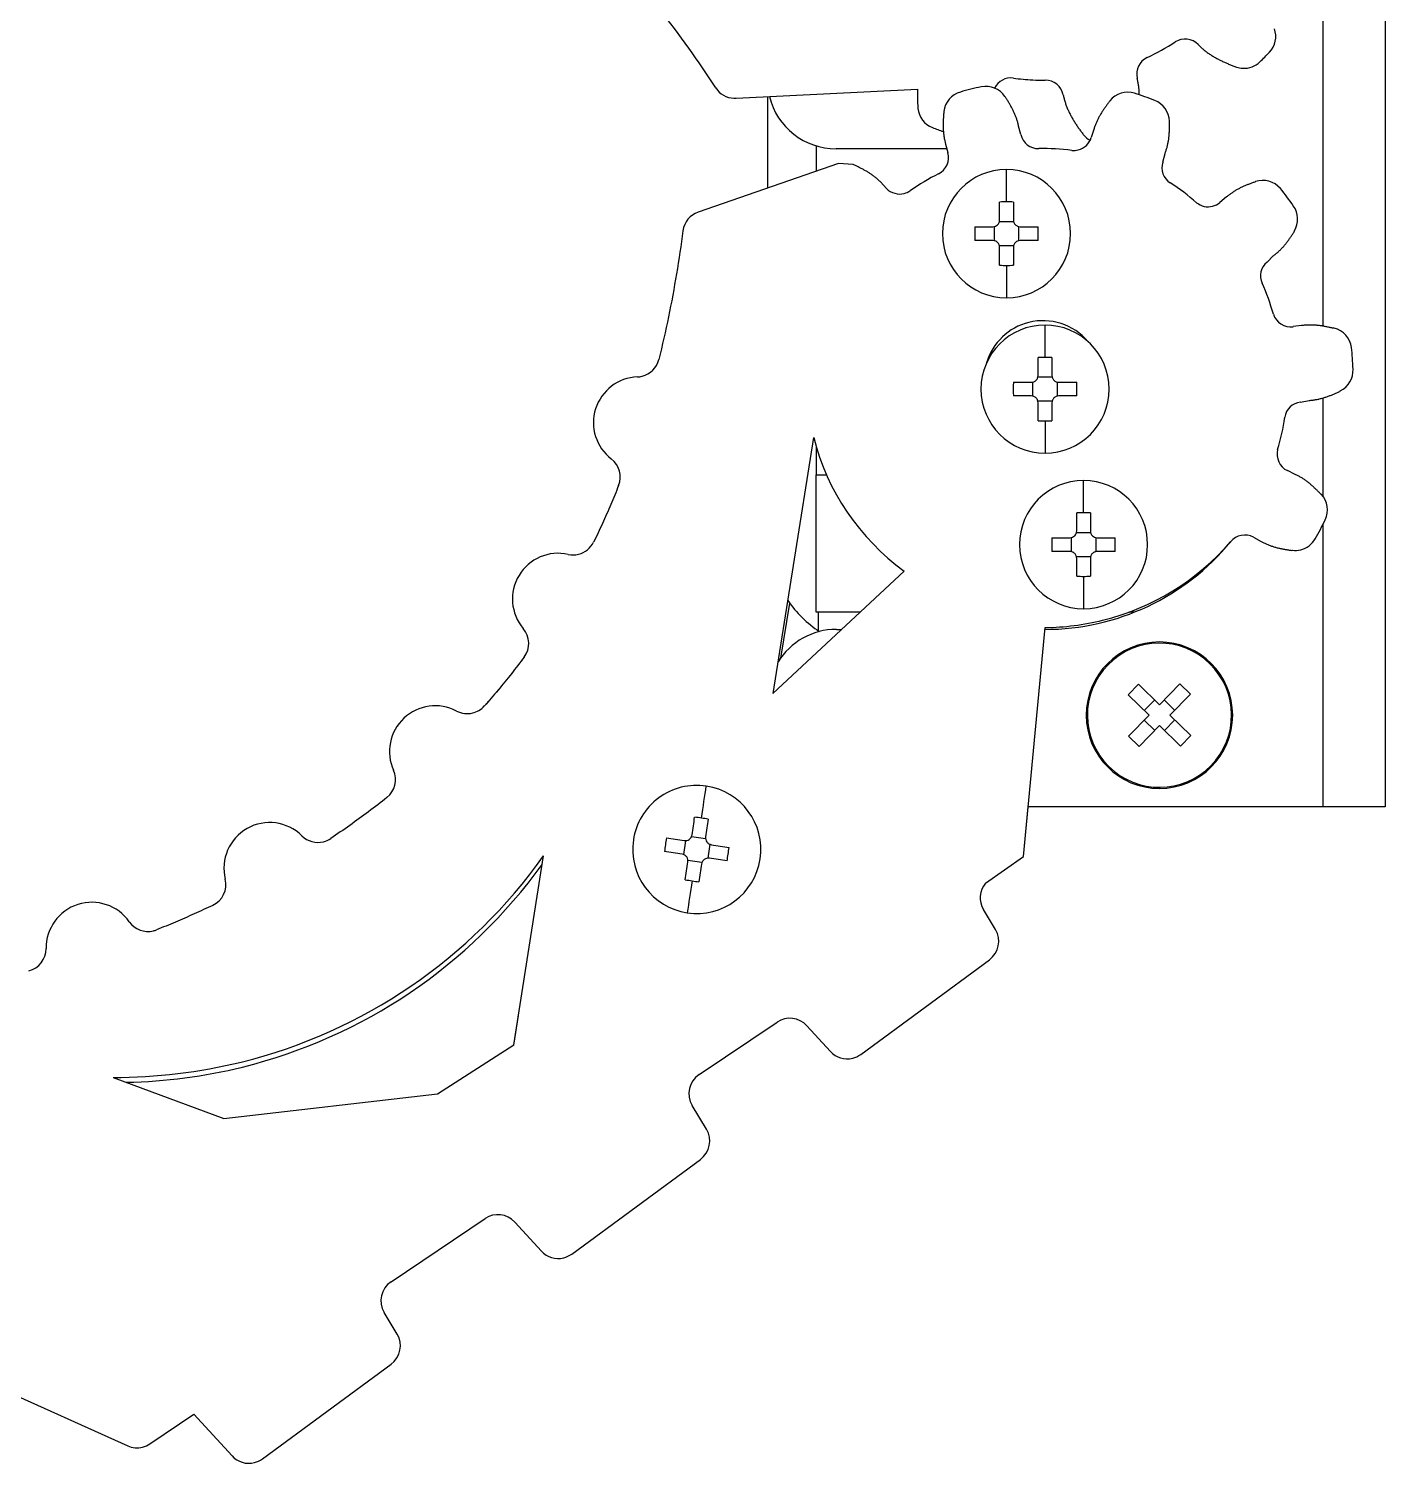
# Model space of a CAD drawing. Header units: millimetres. Extents: x 0 to 841, y 0 to 594.
# Drawn here: x 474.8 to 534.1, y 394.6 to 457.3 of the extents above; entities that cross this region are included whole.
import ezdxf

# ---------------------------------------------------------------- set-up
doc = ezdxf.new("R2010")
doc.units = ezdxf.units.MM

msp = doc.modelspace()

# ---------------------------------------------------------------- linework, layer by layer
at = {"color": 7, "linetype": 'Continuous', "lineweight": 25}
for p, q in [((534.105, 480.313), (534.105, 423.313)), ((525.926, 456.623), (525.954, 456.594)), ((525.954, 456.594), (525.984, 456.565)), ((525.984, 456.565), (526.013, 456.537)), ((526.013, 456.537), (526.043, 456.509)), ((526.043, 456.509), (526.073, 456.481)), ((526.073, 456.481), (526.103, 456.454)), ((526.103, 456.454), (526.134, 456.427)), ((526.134, 456.427), (526.165, 456.4)), ((526.165, 456.4), (526.197, 456.374)), ((526.197, 456.374), (526.229, 456.349)), ((526.229, 456.349), (526.261, 456.323)), ((526.261, 456.323), (526.293, 456.298)), ((526.293, 456.298), (526.326, 456.274)), ((526.326, 456.274), (526.359, 456.25)), ((526.359, 456.25), (526.392, 456.226)), ((526.392, 456.226), (526.426, 456.203)), ((526.426, 456.203), (526.46, 456.18)), ((526.46, 456.18), (526.494, 456.158)), ((526.494, 456.158), (526.529, 456.137)), ((526.529, 456.137), (526.564, 456.115)), ((526.564, 456.115), (526.599, 456.094)), ((526.599, 456.094), (526.634, 456.074)), ((526.634, 456.074), (526.67, 456.053)), ((526.67, 456.053), (526.705, 456.033)), ((526.705, 456.033), (526.741, 456.014)), ((526.741, 456.014), (526.778, 455.995)), ((526.778, 455.995), (526.814, 455.976)), ((526.814, 455.976), (526.85, 455.957)), ((526.85, 455.957), (526.887, 455.939)), ((526.887, 455.939), (526.924, 455.921)), ((526.924, 455.921), (526.96, 455.903)), ((526.96, 455.903), (526.997, 455.886)), ((526.997, 455.886), (527.034, 455.868)), ((527.034, 455.868), (527.072, 455.851)), ((527.072, 455.851), (527.109, 455.834)), ((527.109, 455.834), (527.146, 455.818)), ((527.146, 455.818), (527.184, 455.802)), ((527.184, 455.802), (527.221, 455.786)), ((527.221, 455.786), (527.259, 455.77)), ((523.272, 455.109), (523.263, 455.149)), ((527.259, 455.77), (527.297, 455.754)), ((527.297, 455.754), (527.335, 455.739)), ((527.335, 455.739), (527.373, 455.724)), ((527.373, 455.724), (527.411, 455.709)), ((527.411, 455.709), (527.449, 455.695)), ((527.449, 455.695), (527.487, 455.68)), ((527.487, 455.68), (527.525, 455.666)), ((527.525, 455.666), (527.564, 455.652)), ((527.564, 455.652), (527.602, 455.639)), ((505.739, 454.273), (513.663, 454.668)), ((513.659, 454.525), (513.658, 454.484)), ((513.66, 454.565), (513.659, 454.525)), ((513.661, 454.606), (513.66, 454.565)), ((513.662, 454.647), (513.661, 454.606)), ((513.663, 454.668), (513.662, 454.647)), ((523.281, 455.069), (523.272, 455.109)), ((523.289, 455.029), (523.281, 455.069)), ((523.297, 454.989), (523.289, 455.029)), ((523.305, 454.949), (523.297, 454.989)), ((523.312, 454.909), (523.305, 454.949)), ((523.318, 454.868), (523.312, 454.909)), ((523.324, 454.828), (523.318, 454.868)), ((523.33, 454.787), (523.324, 454.828)), ((523.335, 454.746), (523.33, 454.787)), ((523.339, 454.706), (523.335, 454.746)), ((523.343, 454.665), (523.339, 454.706)), ((523.346, 454.624), (523.343, 454.665)), ((523.349, 454.584), (523.346, 454.624)), ((523.351, 454.543), (523.349, 454.584)), ((523.353, 454.502), (523.351, 454.543)), ((507.105, 454.341), (507.105, 450.348)), ((513.658, 454.484), (513.658, 454.443)), ((513.658, 454.443), (513.658, 454.402)), ((513.658, 454.402), (513.658, 454.361)), ((513.658, 454.361), (513.659, 454.32)), ((513.659, 454.32), (513.659, 454.279)), ((513.659, 454.279), (513.66, 454.238)), ((513.66, 454.238), (513.662, 454.198)), ((513.662, 454.198), (513.663, 454.157)), ((513.663, 454.157), (513.665, 454.116)), ((513.665, 454.116), (513.667, 454.075)), ((513.667, 454.075), (513.67, 454.034)), ((513.67, 454.034), (513.672, 453.994)), ((513.672, 453.994), (513.675, 453.953)), ((513.675, 453.953), (513.678, 453.912)), ((513.678, 453.912), (513.682, 453.871)), ((517.506, 454.322), (517.486, 454.352)), ((517.525, 454.292), (517.506, 454.322)), ((517.545, 454.262), (517.525, 454.292)), ((517.565, 454.232), (517.545, 454.262)), ((517.584, 454.201), (517.565, 454.232)), ((517.603, 454.171), (517.584, 454.201)), ((517.622, 454.14), (517.603, 454.171)), ((517.641, 454.109), (517.622, 454.14)), ((517.659, 454.078), (517.641, 454.109)), ((517.677, 454.047), (517.659, 454.078)), ((517.696, 454.016), (517.677, 454.047)), ((517.714, 453.985), (517.696, 454.016)), ((517.731, 453.954), (517.714, 453.985)), ((517.749, 453.922), (517.731, 453.954)), ((517.766, 453.891), (517.749, 453.922)), ((520.031, 454.426), (520.039, 454.386)), ((520.039, 454.386), (520.048, 454.346)), ((520.048, 454.346), (520.058, 454.307)), ((520.058, 454.307), (520.068, 454.267)), ((520.068, 454.267), (520.078, 454.227)), ((520.078, 454.227), (520.089, 454.188)), ((520.089, 454.188), (520.1, 454.148)), ((520.1, 454.148), (520.112, 454.109)), ((520.112, 454.109), (520.124, 454.07)), ((520.124, 454.07), (520.137, 454.031)), ((520.137, 454.031), (520.151, 453.993)), ((520.151, 453.993), (520.164, 453.954)), ((520.164, 453.954), (520.179, 453.916)), ((520.179, 453.916), (520.193, 453.878)), ((521.879, 453.898), (521.859, 453.868)), ((521.901, 453.927), (521.879, 453.898)), ((521.922, 453.956), (521.901, 453.927)), ((521.943, 453.985), (521.922, 453.956)), ((521.965, 454.014), (521.943, 453.985)), ((521.987, 454.042), (521.965, 454.014)), ((522.009, 454.071), (521.987, 454.042)), ((522.031, 454.099), (522.009, 454.071)), ((522.053, 454.128), (522.031, 454.099)), ((522.07, 454.16), (522.053, 454.128)), ((523.354, 454.461), (523.353, 454.502)), ((523.355, 454.424), (523.354, 454.461)), ((513.682, 453.871), (513.685, 453.831)), ((514.788, 453.296), (514.787, 453.26)), ((514.789, 453.332), (514.788, 453.296)), ((514.791, 453.368), (514.789, 453.332)), ((514.793, 453.404), (514.791, 453.368)), ((514.795, 453.44), (514.793, 453.404)), ((514.798, 453.476), (514.795, 453.44)), ((514.8, 453.512), (514.798, 453.476)), ((514.803, 453.548), (514.8, 453.512)), ((514.806, 453.584), (514.803, 453.548)), ((514.81, 453.62), (514.806, 453.584)), ((514.813, 453.655), (514.81, 453.62)), ((514.818, 453.691), (514.813, 453.655)), ((517.783, 453.859), (517.766, 453.891)), ((517.8, 453.827), (517.783, 453.859)), ((517.817, 453.795), (517.8, 453.827)), ((517.833, 453.763), (517.817, 453.795)), ((517.849, 453.731), (517.833, 453.763)), ((517.865, 453.699), (517.849, 453.731)), ((517.88, 453.666), (517.865, 453.699)), ((517.895, 453.633), (517.88, 453.666)), ((517.909, 453.601), (517.895, 453.633)), ((517.923, 453.567), (517.909, 453.601)), ((517.937, 453.534), (517.923, 453.567)), ((517.95, 453.501), (517.937, 453.534)), ((517.963, 453.467), (517.95, 453.501)), ((517.976, 453.433), (517.963, 453.467)), ((517.987, 453.4), (517.976, 453.433)), ((517.999, 453.365), (517.987, 453.4)), ((518.01, 453.331), (517.999, 453.365)), ((518.021, 453.297), (518.01, 453.331)), ((518.031, 453.262), (518.021, 453.297)), ((520.193, 453.878), (520.209, 453.84)), ((520.209, 453.84), (520.225, 453.802)), ((520.225, 453.802), (520.241, 453.765)), ((520.241, 453.765), (520.258, 453.728)), ((520.258, 453.728), (520.275, 453.691)), ((520.275, 453.691), (520.293, 453.654)), ((520.293, 453.654), (520.311, 453.617)), ((520.311, 453.617), (520.33, 453.581)), ((520.33, 453.581), (520.349, 453.544)), ((520.349, 453.544), (520.368, 453.508)), ((520.368, 453.508), (520.388, 453.473)), ((520.388, 453.473), (520.408, 453.437)), ((520.408, 453.437), (520.428, 453.401)), ((520.428, 453.401), (520.449, 453.366)), ((520.449, 453.366), (520.47, 453.331)), ((520.47, 453.331), (520.491, 453.296)), ((520.491, 453.296), (520.512, 453.261)), ((521.509, 453.282), (521.494, 453.249)), ((521.524, 453.315), (521.509, 453.282)), ((521.54, 453.347), (521.524, 453.315)), ((521.556, 453.379), (521.54, 453.347)), ((521.572, 453.411), (521.556, 453.379)), ((521.589, 453.443), (521.572, 453.411)), ((521.607, 453.474), (521.589, 453.443)), ((521.624, 453.506), (521.607, 453.474)), ((521.642, 453.537), (521.624, 453.506)), ((521.661, 453.568), (521.642, 453.537)), ((521.679, 453.599), (521.661, 453.568)), ((521.698, 453.629), (521.679, 453.599)), ((521.717, 453.659), (521.698, 453.629)), ((521.737, 453.69), (521.717, 453.659)), ((521.757, 453.72), (521.737, 453.69)), ((521.777, 453.75), (521.757, 453.72)), ((521.797, 453.78), (521.777, 453.75)), ((521.817, 453.809), (521.797, 453.78)), ((521.838, 453.839), (521.817, 453.809)), ((521.859, 453.868), (521.838, 453.839)), ((524.679, 453.233), (524.67, 453.269)), ((514.785, 453.188), (514.784, 453.152)), ((514.784, 453.152), (514.784, 453.116)), ((514.784, 453.116), (514.784, 453.08)), ((514.784, 453.08), (514.784, 453.044)), ((514.784, 453.044), (514.784, 453.008)), ((514.784, 453.008), (514.785, 452.972)), ((514.787, 453.26), (514.785, 453.224)), ((514.785, 453.224), (514.785, 453.188)), ((514.785, 452.972), (514.787, 452.936)), ((514.787, 452.936), (514.788, 452.9)), ((514.788, 452.9), (514.79, 452.865)), ((514.79, 452.865), (514.793, 452.829)), ((514.793, 452.829), (514.796, 452.793)), ((514.796, 452.793), (514.799, 452.757)), ((514.799, 452.757), (514.803, 452.721)), ((514.803, 452.721), (514.808, 452.686)), ((514.808, 452.686), (514.812, 452.65)), ((514.812, 452.65), (514.818, 452.614)), ((518.041, 453.228), (518.031, 453.262)), ((518.05, 453.193), (518.041, 453.228)), ((518.059, 453.158), (518.05, 453.193)), ((518.068, 453.123), (518.059, 453.158)), ((518.076, 453.088), (518.068, 453.123)), ((518.084, 453.053), (518.076, 453.088)), ((518.18, 452.689), (518.084, 453.053)), ((520.512, 453.261), (520.534, 453.226)), ((520.534, 453.226), (520.555, 453.192)), ((520.555, 453.192), (520.577, 453.157)), ((520.577, 453.157), (520.6, 453.123)), ((520.6, 453.123), (520.622, 453.089)), ((520.622, 453.089), (520.645, 453.055)), ((520.645, 453.055), (520.668, 453.021)), ((520.668, 453.021), (520.691, 452.987)), ((520.691, 452.987), (520.715, 452.954)), ((520.715, 452.954), (520.738, 452.921)), ((520.738, 452.921), (520.762, 452.887)), ((520.762, 452.887), (520.786, 452.854)), ((520.786, 452.854), (520.81, 452.822)), ((520.81, 452.822), (520.835, 452.789)), ((520.835, 452.789), (520.859, 452.756)), ((520.859, 452.756), (520.884, 452.724)), ((520.884, 452.724), (520.909, 452.691)), ((521.368, 452.912), (521.256, 452.553)), ((521.379, 452.947), (521.368, 452.912)), ((521.39, 452.981), (521.379, 452.947)), ((521.402, 453.015), (521.39, 452.981)), ((521.414, 453.049), (521.402, 453.015)), ((521.426, 453.083), (521.414, 453.049)), ((521.439, 453.116), (521.426, 453.083)), ((521.452, 453.15), (521.439, 453.116)), ((521.466, 453.183), (521.452, 453.15)), ((521.48, 453.216), (521.466, 453.183)), ((521.494, 453.249), (521.48, 453.216)), ((524.656, 452.621), (524.659, 452.657)), ((524.659, 452.657), (524.662, 452.693)), ((524.662, 452.693), (524.665, 452.729)), ((524.665, 452.729), (524.667, 452.765)), ((524.667, 452.765), (524.67, 452.801)), ((524.67, 452.801), (524.672, 452.837)), ((524.672, 452.837), (524.673, 452.873)), ((524.673, 452.873), (524.675, 452.909)), ((524.675, 452.909), (524.676, 452.945)), ((524.676, 452.945), (524.677, 452.981)), ((524.677, 452.981), (524.678, 453.017)), ((524.678, 453.017), (524.679, 453.053)), ((524.679, 453.197), (524.679, 453.233)), ((524.68, 453.161), (524.679, 453.197)), ((524.679, 453.089), (524.68, 453.125)), ((524.679, 453.053), (524.679, 453.089)), ((524.68, 453.125), (524.68, 453.161)), ((509.237, 452.191), (509.237, 451.088)), ((514.949, 452.063), (510.105, 452.063)), ((514.818, 452.614), (514.823, 452.579)), ((514.823, 452.579), (514.83, 452.543)), ((514.83, 452.543), (514.836, 452.508)), ((514.836, 452.508), (514.843, 452.473)), ((514.843, 452.473), (514.851, 452.438)), ((514.851, 452.438), (514.858, 452.402)), ((514.858, 452.402), (514.867, 452.367)), ((514.867, 452.367), (514.875, 452.332)), ((514.875, 452.332), (514.884, 452.298)), ((514.884, 452.298), (514.894, 452.263)), ((514.894, 452.263), (514.994, 451.9)), ((524.527, 451.988), (524.537, 452.023)), ((524.537, 452.023), (524.548, 452.057)), ((524.548, 452.057), (524.558, 452.092)), ((524.558, 452.092), (524.567, 452.126)), ((524.567, 452.126), (524.577, 452.161)), ((524.577, 452.161), (524.585, 452.196)), ((524.585, 452.196), (524.594, 452.231)), ((524.594, 452.231), (524.602, 452.266)), ((524.602, 452.266), (524.609, 452.301)), ((524.609, 452.301), (524.616, 452.337)), ((524.616, 452.337), (524.622, 452.372)), ((524.622, 452.372), (524.628, 452.407)), ((524.628, 452.407), (524.634, 452.443)), ((524.634, 452.443), (524.639, 452.478)), ((524.639, 452.478), (524.644, 452.514)), ((524.644, 452.514), (524.648, 452.55)), ((524.648, 452.55), (524.652, 452.586)), ((524.652, 452.586), (524.656, 452.621)), ((510.213, 451.427), (504.079, 449.298)), ((510.849, 451.375), (510.213, 451.427)), ((524.39, 451.484), (524.48, 451.852)), ((524.48, 451.852), (524.492, 451.886)), ((524.492, 451.886), (524.504, 451.92)), ((524.504, 451.92), (524.515, 451.954)), ((524.515, 451.954), (524.527, 451.988)), ((510.882, 451.361), (510.849, 451.375)), ((510.915, 451.346), (510.882, 451.361)), ((510.948, 451.331), (510.915, 451.346)), ((510.981, 451.316), (510.948, 451.331)), ((511.013, 451.301), (510.981, 451.316)), ((511.046, 451.286), (511.013, 451.301)), ((511.078, 451.27), (511.046, 451.286)), ((511.111, 451.254), (511.078, 451.27)), ((511.143, 451.238), (511.111, 451.254)), ((511.175, 451.222), (511.143, 451.238)), ((511.207, 451.206), (511.175, 451.222)), ((511.239, 451.189), (511.207, 451.206)), ((511.271, 451.173), (511.239, 451.189)), ((511.303, 451.156), (511.271, 451.173)), ((511.335, 451.138), (511.303, 451.156)), ((511.366, 451.121), (511.335, 451.138)), ((511.398, 451.103), (511.366, 451.121)), ((511.429, 451.086), (511.398, 451.103)), ((511.46, 451.067), (511.429, 451.086)), ((511.491, 451.049), (511.46, 451.067)), ((511.521, 451.03), (511.491, 451.049)), ((511.552, 451.011), (511.521, 451.03)), ((511.582, 450.991), (511.552, 451.011)), ((511.612, 450.972), (511.582, 450.991)), ((511.642, 450.951), (511.612, 450.972)), ((511.671, 450.931), (511.642, 450.951)), ((511.7, 450.91), (511.671, 450.931)), ((511.729, 450.889), (511.7, 450.91)), ((511.758, 450.867), (511.729, 450.889)), ((511.786, 450.845), (511.758, 450.867)), ((511.814, 450.822), (511.786, 450.845)), ((511.842, 450.8), (511.814, 450.822)), ((511.87, 450.776), (511.842, 450.8)), ((511.897, 450.753), (511.87, 450.776)), ((517.554, 449.744), (517.554, 451.157)), ((511.924, 450.729), (511.897, 450.753)), ((511.951, 450.705), (511.924, 450.729)), ((511.977, 450.681), (511.951, 450.705)), ((512.004, 450.656), (511.977, 450.681)), ((512.029, 450.631), (512.004, 450.656)), ((512.055, 450.606), (512.029, 450.631)), ((512.308, 450.326), (512.055, 450.606)), ((527.395, 450.133), (527.365, 450.113)), ((527.424, 450.154), (527.395, 450.133)), ((527.454, 450.174), (527.424, 450.154)), ((527.484, 450.193), (527.454, 450.174)), ((527.515, 450.213), (527.484, 450.193)), ((527.546, 450.231), (527.515, 450.213)), ((527.576, 450.25), (527.546, 450.231)), ((527.608, 450.268), (527.576, 450.25)), ((527.639, 450.285), (527.608, 450.268)), ((527.67, 450.302), (527.639, 450.285)), ((527.702, 450.319), (527.67, 450.302)), ((527.734, 450.336), (527.702, 450.319)), ((527.766, 450.352), (527.734, 450.336)), ((527.799, 450.368), (527.766, 450.352)), ((527.831, 450.383), (527.799, 450.368)), ((527.864, 450.398), (527.831, 450.383)), ((527.896, 450.413), (527.864, 450.398)), ((527.929, 450.428), (527.896, 450.413)), ((527.962, 450.442), (527.929, 450.428)), ((527.995, 450.456), (527.962, 450.442)), ((528.029, 450.47), (527.995, 450.456)), ((528.062, 450.484), (528.029, 450.47)), ((528.095, 450.498), (528.062, 450.484)), ((528.129, 450.511), (528.095, 450.498)), ((528.162, 450.524), (528.129, 450.511)), ((528.196, 450.537), (528.162, 450.524)), ((528.23, 450.55), (528.196, 450.537)), ((528.263, 450.562), (528.23, 450.55)), ((528.297, 450.575), (528.263, 450.562)), ((528.331, 450.587), (528.297, 450.575)), ((528.365, 450.599), (528.331, 450.587)), ((528.399, 450.61), (528.365, 450.599)), ((528.429, 450.635), (528.399, 450.61)), ((517.254, 448.957), (517.254, 449.739)), ((517.854, 449.739), (517.854, 448.957)), ((527.166, 449.959), (526.878, 449.717)), ((527.194, 449.982), (527.166, 449.959)), ((527.222, 450.004), (527.194, 449.982)), ((527.25, 450.027), (527.222, 450.004)), ((527.278, 450.049), (527.25, 450.027)), ((527.307, 450.07), (527.278, 450.049)), ((527.336, 450.092), (527.307, 450.07)), ((527.365, 450.113), (527.336, 450.092)), ((517.246, 448.887), (517.862, 448.887)), ((503.416, 448.484), (503.384, 448.249)), ((516.172, 448.657), (516.954, 448.657)), ((517.024, 448.049), (517.024, 448.666)), ((518.084, 448.666), (518.084, 448.049)), ((518.154, 448.657), (518.936, 448.657)), ((529.987, 448.227), (530.007, 448.257)), ((530.007, 448.257), (530.027, 448.287)), ((530.027, 448.287), (530.047, 448.317)), ((530.047, 448.317), (530.067, 448.347)), ((530.067, 448.347), (530.086, 448.377)), ((530.086, 448.377), (530.105, 448.408)), ((530.105, 448.408), (530.124, 448.438)), ((530.124, 448.438), (530.132, 448.476)), ((503.317, 447.778), (503.283, 447.543)), ((503.351, 448.014), (503.317, 447.778)), ((503.384, 448.249), (503.351, 448.014)), ((516.954, 448.057), (516.172, 448.057)), ((517.862, 447.827), (517.246, 447.827)), ((517.254, 446.975), (517.254, 447.757)), ((517.854, 447.757), (517.854, 446.975)), ((518.936, 448.057), (518.154, 448.057)), ((529.485, 447.617), (529.511, 447.642)), ((529.511, 447.642), (529.537, 447.667)), ((529.537, 447.667), (529.562, 447.692)), ((529.562, 447.692), (529.587, 447.718)), ((529.587, 447.718), (529.611, 447.745)), ((529.611, 447.745), (529.636, 447.771)), ((529.636, 447.771), (529.659, 447.798)), ((529.659, 447.798), (529.683, 447.825)), ((529.683, 447.825), (529.706, 447.853)), ((529.706, 447.853), (529.729, 447.88)), ((529.729, 447.88), (529.752, 447.908)), ((529.752, 447.908), (529.774, 447.936)), ((529.774, 447.936), (529.797, 447.965)), ((529.797, 447.965), (529.818, 447.993)), ((529.818, 447.993), (529.84, 448.022)), ((529.84, 448.022), (529.862, 448.051)), ((529.862, 448.051), (529.883, 448.08)), ((529.883, 448.08), (529.904, 448.109)), ((529.904, 448.109), (529.925, 448.138)), ((529.925, 448.138), (529.946, 448.168)), ((529.946, 448.168), (529.966, 448.197)), ((529.966, 448.197), (529.987, 448.227)), ((503.21, 447.072), (503.172, 446.837)), ((503.247, 447.308), (503.21, 447.072)), ((503.283, 447.543), (503.247, 447.308)), ((528.945, 447.112), (529.21, 447.385)), ((529.21, 447.385), (529.239, 447.406)), ((529.239, 447.406), (529.267, 447.428)), ((529.267, 447.428), (529.296, 447.451)), ((529.296, 447.451), (529.323, 447.474)), ((529.323, 447.474), (529.351, 447.497)), ((529.351, 447.497), (529.379, 447.52)), ((529.379, 447.52), (529.406, 447.544)), ((529.406, 447.544), (529.432, 447.568)), ((529.432, 447.568), (529.459, 447.592)), ((529.459, 447.592), (529.485, 447.617)), ((503.133, 446.602), (503.093, 446.367)), ((503.172, 446.837), (503.133, 446.602)), ((517.554, 446.971), (517.554, 445.557)), ((503.01, 445.897), (502.967, 445.662)), ((503.052, 446.132), (503.01, 445.897)), ((503.093, 446.367), (503.052, 446.132)), ((502.877, 445.192), (502.83, 444.957)), ((502.922, 445.427), (502.877, 445.192)), ((502.967, 445.662), (502.922, 445.427)), ((502.733, 444.488), (502.683, 444.254)), ((502.782, 444.723), (502.733, 444.488)), ((502.83, 444.957), (502.782, 444.723)), ((502.632, 444.02), (502.58, 443.786)), ((502.683, 444.254), (502.632, 444.02)), ((519.237, 442.949), (519.237, 444.363)), ((530.447, 444.339), (530.073, 444.292)), ((530.482, 444.343), (530.447, 444.339)), ((530.518, 444.347), (530.482, 444.343)), ((530.554, 444.351), (530.518, 444.347)), ((530.59, 444.354), (530.554, 444.351)), ((530.626, 444.357), (530.59, 444.354)), ((530.662, 444.359), (530.626, 444.357)), ((530.697, 444.361), (530.662, 444.359)), ((530.733, 444.363), (530.697, 444.361)), ((530.769, 444.364), (530.733, 444.363)), ((530.805, 444.364), (530.769, 444.364)), ((530.841, 444.364), (530.805, 444.364)), ((530.877, 444.364), (530.841, 444.364)), ((530.913, 444.363), (530.877, 444.364)), ((530.949, 444.362), (530.913, 444.363)), ((530.985, 444.36), (530.949, 444.362)), ((531.021, 444.358), (530.985, 444.36)), ((531.057, 444.356), (531.021, 444.358)), ((531.093, 444.353), (531.057, 444.356)), ((531.128, 444.349), (531.093, 444.353)), ((531.164, 444.345), (531.128, 444.349)), ((531.2, 444.341), (531.164, 444.345)), ((531.236, 444.337), (531.2, 444.341)), ((531.271, 444.332), (531.236, 444.337)), ((531.307, 444.326), (531.271, 444.332)), ((531.342, 444.321), (531.307, 444.326)), ((531.378, 444.315), (531.342, 444.321)), ((531.413, 444.309), (531.378, 444.315)), ((531.449, 444.303), (531.413, 444.309)), ((531.484, 444.297), (531.449, 444.303)), ((531.52, 444.29), (531.484, 444.297)), ((531.555, 444.283), (531.52, 444.29)), ((531.59, 444.276), (531.555, 444.283)), ((531.626, 444.269), (531.59, 444.276)), ((531.661, 444.261), (531.626, 444.269)), ((531.696, 444.254), (531.661, 444.261)), ((531.731, 444.246), (531.696, 444.254)), ((531.766, 444.238), (531.731, 444.246)), ((531.801, 444.229), (531.766, 444.238)), ((531.836, 444.221), (531.801, 444.229)), ((531.875, 444.226), (531.836, 444.221)), ((502.472, 443.319), (502.416, 443.086)), ((502.526, 443.553), (502.472, 443.319)), ((502.58, 443.786), (502.526, 443.553)), ((502.416, 443.086), (502.359, 442.853)), ((518.937, 442.163), (518.937, 442.945)), ((519.537, 442.945), (519.537, 442.163)), ((518.929, 442.093), (519.545, 442.093)), ((517.855, 441.863), (518.637, 441.863)), ((518.707, 441.254), (518.707, 441.871)), ((519.767, 441.871), (519.767, 441.254)), ((519.837, 441.863), (520.619, 441.863)), ((531.85, 441.343), (531.883, 441.357)), ((531.883, 441.357), (531.916, 441.371)), ((531.916, 441.371), (531.95, 441.386)), ((531.95, 441.386), (531.982, 441.4)), ((531.982, 441.4), (532.015, 441.415)), ((532.015, 441.415), (532.048, 441.43)), ((532.048, 441.43), (532.081, 441.445)), ((532.081, 441.445), (532.113, 441.461)), ((532.113, 441.461), (532.139, 441.489)), ((518.637, 441.263), (517.855, 441.263)), ((519.545, 441.033), (518.929, 441.033)), ((518.937, 440.18), (518.937, 440.963)), ((519.537, 440.963), (519.537, 440.18)), ((520.619, 441.263), (519.837, 441.263)), ((530.403, 440.987), (530.775, 441.068)), ((530.775, 441.068), (530.811, 441.071)), ((530.811, 441.071), (530.846, 441.074)), ((530.846, 441.074), (530.882, 441.078)), ((530.882, 441.078), (530.918, 441.082)), ((530.918, 441.082), (530.954, 441.087)), ((530.954, 441.087), (530.989, 441.091)), ((530.989, 441.091), (531.025, 441.097)), ((531.025, 441.097), (531.061, 441.102)), ((531.061, 441.102), (531.096, 441.108)), ((531.096, 441.108), (531.131, 441.115)), ((531.131, 441.115), (531.167, 441.122)), ((531.167, 441.122), (531.202, 441.129)), ((531.202, 441.129), (531.237, 441.137)), ((531.237, 441.137), (531.272, 441.146)), ((531.272, 441.146), (531.307, 441.154)), ((531.307, 441.154), (531.341, 441.164)), ((531.341, 441.164), (531.376, 441.173)), ((531.376, 441.173), (531.411, 441.183)), ((531.411, 441.183), (531.445, 441.194)), ((531.445, 441.194), (531.479, 441.205)), ((531.479, 441.205), (531.513, 441.216)), ((531.513, 441.216), (531.547, 441.228)), ((531.547, 441.228), (531.581, 441.239)), ((531.581, 441.239), (531.615, 441.252)), ((531.615, 441.252), (531.649, 441.264)), ((531.649, 441.264), (531.683, 441.277)), ((531.683, 441.277), (531.716, 441.29)), ((531.716, 441.29), (531.75, 441.303)), ((531.75, 441.303), (531.783, 441.316)), ((531.783, 441.316), (531.817, 441.33)), ((531.817, 441.33), (531.85, 441.343)), ((519.237, 440.176), (519.237, 438.763)), ((509.126, 439.448), (507.349, 428.259)), ((509.237, 439.046), (509.237, 437.813)), ((509.237, 437.813), (509.69, 437.813)), ((509.237, 431.813), (509.237, 437.813)), ((530.168, 437.838), (529.828, 438)), ((530.201, 437.822), (530.168, 437.838)), ((530.233, 437.806), (530.201, 437.822)), ((530.265, 437.79), (530.233, 437.806)), ((530.297, 437.773), (530.265, 437.79)), ((530.328, 437.756), (530.297, 437.773)), ((530.36, 437.739), (530.328, 437.756)), ((530.391, 437.721), (530.36, 437.739)), ((530.422, 437.703), (530.391, 437.721)), ((530.453, 437.684), (530.422, 437.703)), ((530.484, 437.665), (530.453, 437.684)), ((530.514, 437.646), (530.484, 437.665)), ((530.544, 437.626), (530.514, 437.646)), ((530.574, 437.606), (530.544, 437.626)), ((530.603, 437.586), (530.574, 437.606)), ((500.477, 437.035), (500.434, 436.931)), ((500.519, 437.14), (500.477, 437.035)), ((500.561, 437.244), (500.519, 437.14)), ((500.603, 437.349), (500.561, 437.244)), ((520.92, 436.155), (520.92, 437.568)), ((530.633, 437.565), (530.603, 437.586)), ((530.662, 437.544), (530.633, 437.565)), ((530.69, 437.522), (530.662, 437.544)), ((530.719, 437.5), (530.69, 437.522)), ((530.747, 437.478), (530.719, 437.5)), ((530.775, 437.455), (530.747, 437.478)), ((530.803, 437.432), (530.775, 437.455)), ((530.831, 437.409), (530.803, 437.432)), ((530.858, 437.386), (530.831, 437.409)), ((530.885, 437.362), (530.858, 437.386)), ((530.912, 437.339), (530.885, 437.362)), ((530.939, 437.315), (530.912, 437.339)), ((530.965, 437.29), (530.939, 437.315)), ((530.992, 437.266), (530.965, 437.29)), ((531.018, 437.241), (530.992, 437.266)), ((531.045, 437.217), (531.018, 437.241)), ((531.071, 437.192), (531.045, 437.217)), ((531.096, 437.167), (531.071, 437.192)), ((531.122, 437.141), (531.096, 437.167)), ((531.148, 437.116), (531.122, 437.141)), ((531.173, 437.091), (531.148, 437.116)), ((531.199, 437.065), (531.173, 437.091)), ((531.224, 437.039), (531.199, 437.065)), ((531.249, 437.013), (531.224, 437.039)), ((531.273, 436.987), (531.249, 437.013)), ((531.307, 436.969), (531.273, 436.987)), ((500.215, 436.413), (500.171, 436.31)), ((500.26, 436.516), (500.215, 436.413)), ((500.304, 436.62), (500.26, 436.516)), ((500.347, 436.724), (500.304, 436.62)), ((500.391, 436.827), (500.347, 436.724)), ((500.434, 436.931), (500.391, 436.827)), ((499.943, 435.795), (499.896, 435.693)), ((499.989, 435.898), (499.943, 435.795)), ((500.035, 436.001), (499.989, 435.898)), ((500.081, 436.103), (500.035, 436.001)), ((500.126, 436.206), (500.081, 436.103)), ((500.171, 436.31), (500.126, 436.206)), ((520.62, 435.368), (520.62, 436.15)), ((521.22, 436.15), (521.22, 435.368)), ((499.659, 435.183), (499.611, 435.082)), ((499.707, 435.285), (499.659, 435.183)), ((499.755, 435.387), (499.707, 435.285)), ((499.802, 435.489), (499.755, 435.387)), ((499.85, 435.591), (499.802, 435.489)), ((499.896, 435.693), (499.85, 435.591)), ((520.612, 435.298), (521.228, 435.298)), ((528.345, 435.089), (528.676, 434.909)), ((499.562, 434.981), (499.513, 434.879)), ((499.611, 435.082), (499.562, 434.981)), ((519.538, 435.068), (520.32, 435.068)), ((520.32, 434.468), (519.538, 434.468)), ((520.39, 434.46), (520.39, 435.076)), ((521.45, 435.076), (521.45, 434.46)), ((521.52, 435.068), (522.302, 435.068)), ((522.302, 434.468), (521.52, 434.468)), ((528.676, 434.909), (528.708, 434.892)), ((528.708, 434.892), (528.74, 434.875)), ((528.74, 434.875), (528.772, 434.859)), ((528.772, 434.859), (528.804, 434.843)), ((528.804, 434.843), (528.836, 434.828)), ((528.836, 434.828), (528.869, 434.812)), ((528.869, 434.812), (528.902, 434.798)), ((528.902, 434.798), (528.935, 434.783)), ((528.935, 434.783), (528.968, 434.769)), ((528.968, 434.769), (529.001, 434.755)), ((529.001, 434.755), (529.035, 434.742)), ((529.035, 434.742), (529.068, 434.73)), ((529.068, 434.73), (529.102, 434.717)), ((529.102, 434.717), (529.136, 434.705)), ((529.136, 434.705), (529.17, 434.694)), ((529.17, 434.694), (529.204, 434.683)), ((529.204, 434.683), (529.239, 434.672)), ((529.239, 434.672), (529.273, 434.662)), ((529.273, 434.662), (529.308, 434.652)), ((529.308, 434.652), (529.342, 434.643)), ((529.342, 434.643), (529.377, 434.634)), ((529.377, 434.634), (529.412, 434.625)), ((529.412, 434.625), (529.447, 434.617)), ((529.447, 434.617), (529.482, 434.609)), ((529.482, 434.609), (529.517, 434.601)), ((529.517, 434.601), (529.552, 434.593)), ((529.552, 434.593), (529.588, 434.586)), ((529.588, 434.586), (529.623, 434.579)), ((529.623, 434.579), (529.658, 434.572)), ((529.658, 434.572), (529.694, 434.565)), ((529.694, 434.565), (529.729, 434.559)), ((529.729, 434.559), (529.765, 434.553)), ((529.765, 434.553), (529.8, 434.547)), ((529.8, 434.547), (529.836, 434.541)), ((529.836, 434.541), (529.871, 434.535)), ((529.871, 434.535), (529.907, 434.53)), ((529.907, 434.53), (529.943, 434.525)), ((529.943, 434.525), (529.978, 434.52)), ((529.978, 434.52), (530.014, 434.515)), ((530.014, 434.515), (530.051, 434.522)), ((521.228, 434.238), (520.612, 434.238)), ((520.62, 433.386), (520.62, 434.168)), ((521.22, 434.168), (521.22, 433.386)), ((507.349, 428.259), (513.081, 433.614)), ((520.92, 433.381), (520.92, 431.968)), ((508.076, 432.207), (507.684, 429.811)), ((511.153, 431.813), (509.237, 431.813)), ((509.337, 430.958), (509.337, 431.813)), ((523.134, 431.813), (522.895, 431.813)), ((510.121, 431.063), (510.351, 431.063)), ((518.295, 421.135), (519.24, 431.145)), ((519.232, 431.063), (519.237, 431.063)), ((496.2, 429.489), (496.13, 429.398)), ((496.27, 429.58), (496.2, 429.489)), ((496.339, 429.671), (496.27, 429.58)), ((496.408, 429.763), (496.339, 429.671)), ((496.477, 429.855), (496.408, 429.763)), ((495.702, 428.857), (495.63, 428.767)), ((495.718, 428.877), (495.693, 428.846)), ((495.774, 428.946), (495.702, 428.857)), ((495.787, 428.962), (495.761, 428.93)), ((495.846, 429.036), (495.774, 428.946)), ((495.855, 429.047), (495.83, 429.016)), ((495.918, 429.126), (495.846, 429.036)), ((495.922, 429.131), (495.902, 429.106)), ((495.989, 429.216), (495.918, 429.126)), ((496.06, 429.307), (495.989, 429.216)), ((496.076, 429.328), (496.054, 429.299)), ((496.13, 429.398), (496.06, 429.307)), ((496.145, 429.417), (496.12, 429.384)), ((495.187, 428.237), (495.112, 428.149)), ((495.262, 428.325), (495.187, 428.237)), ((495.279, 428.345), (495.255, 428.316)), ((495.336, 428.413), (495.262, 428.325)), ((495.351, 428.431), (495.324, 428.399)), ((495.41, 428.501), (495.336, 428.413)), ((495.421, 428.514), (495.394, 428.483)), ((495.483, 428.59), (495.41, 428.501)), ((495.489, 428.597), (495.466, 428.569)), ((495.557, 428.678), (495.483, 428.59)), ((495.63, 428.767), (495.557, 428.678)), ((495.646, 428.787), (495.626, 428.763)), ((523.32, 428.662), (522.872, 428.206)), ((522.872, 428.206), (523.785, 427.309)), ((524.233, 427.765), (523.32, 428.662)), ((525.13, 428.678), (524.233, 427.765)), ((524.69, 427.317), (525.587, 428.23)), ((525.587, 428.23), (525.13, 428.678)), ((494.809, 427.802), (494.732, 427.715)), ((494.826, 427.822), (494.803, 427.796)), ((494.885, 427.888), (494.809, 427.802)), ((494.902, 427.907), (494.875, 427.877)), ((494.961, 427.975), (494.885, 427.888)), ((494.974, 427.99), (494.947, 427.959)), ((495.037, 428.062), (494.961, 427.975)), ((495.045, 428.072), (495.019, 428.042)), ((495.112, 428.149), (495.037, 428.062)), ((524.02, 427.974), (523.572, 427.518)), ((524.899, 427.529), (524.442, 427.978)), ((523.785, 427.309), (522.887, 426.396)), ((523.575, 427.096), (524.032, 426.647)), ((524.454, 426.651), (524.903, 427.107)), ((525.603, 426.419), (524.69, 427.317)), ((522.887, 426.396), (523.344, 425.947)), ((523.344, 425.947), (524.241, 426.86)), ((524.241, 426.86), (525.154, 425.963)), ((525.154, 425.963), (525.603, 426.419)), ((489.879, 423.248), (489.779, 423.172)), ((489.98, 423.325), (489.879, 423.248)), ((490.08, 423.402), (489.98, 423.325)), ((490.18, 423.479), (490.08, 423.402)), ((490.279, 423.557), (490.18, 423.479)), ((490.378, 423.635), (490.279, 423.557)), ((490.477, 423.713), (490.378, 423.635)), ((518.295, 421.135), (518.502, 423.313)), ((531.369, 423.313), (518.501, 423.313)), ((534.105, 423.313), (531.369, 423.313)), ((488.963, 422.573), (488.859, 422.499)), ((489.066, 422.647), (488.963, 422.573)), ((489.168, 422.721), (489.066, 422.647)), ((489.271, 422.795), (489.168, 422.721)), ((489.373, 422.87), (489.271, 422.795)), ((489.475, 422.945), (489.373, 422.87)), ((489.576, 423.02), (489.475, 422.945)), ((489.678, 423.096), (489.576, 423.02)), ((489.779, 423.172), (489.678, 423.096)), ((488.129, 421.994), (488.023, 421.923)), ((488.234, 422.065), (488.129, 421.994)), ((488.339, 422.137), (488.234, 422.065)), ((488.443, 422.209), (488.339, 422.137)), ((488.548, 422.281), (488.443, 422.209)), ((488.652, 422.353), (488.548, 422.281)), ((488.756, 422.426), (488.652, 422.353)), ((488.859, 422.499), (488.756, 422.426)), ((503.792, 422.016), (504.402, 421.925)), ((503.449, 421.22), (503.54, 421.829)), ((504.588, 421.672), (504.497, 421.063)), ((496.032, 412.903), (497.319, 421.164)), ((504.245, 420.876), (503.635, 420.967)), ((516.638, 419.973), (518.295, 421.135)), ((482.466, 418.815), (482.365, 418.768)), ((482.568, 418.862), (482.466, 418.815)), ((482.669, 418.909), (482.568, 418.862)), ((482.77, 418.957), (482.669, 418.909)), ((482.871, 419.004), (482.77, 418.957)), ((517.071, 417.946), (516.548, 418.818)), ((481.033, 418.186), (480.929, 418.143)), ((481.136, 418.229), (481.033, 418.186)), ((481.239, 418.272), (481.136, 418.229)), ((481.342, 418.316), (481.239, 418.272)), ((481.445, 418.36), (481.342, 418.316)), ((481.548, 418.404), (481.445, 418.36)), ((481.65, 418.449), (481.548, 418.404)), ((481.753, 418.494), (481.65, 418.449)), ((481.855, 418.539), (481.753, 418.494)), ((481.957, 418.584), (481.855, 418.539)), ((482.059, 418.63), (481.957, 418.584)), ((482.161, 418.676), (482.059, 418.63)), ((482.263, 418.722), (482.161, 418.676)), ((482.365, 418.768), (482.263, 418.722)), ((480.515, 417.974), (480.411, 417.932)), ((480.618, 418.015), (480.515, 417.974)), ((480.722, 418.058), (480.618, 418.015)), ((480.826, 418.1), (480.722, 418.058)), ((480.929, 418.143), (480.826, 418.1)), ((431.477, 416.759), (479.153, 395.387)), ((511.185, 412.491), (516.806, 416.626)), ((496.025, 412.899), (496.233, 414.193)), ((504.119, 411.605), (507.53, 413.898)), ((508.825, 413.744), (509.856, 412.62)), ((492.686, 410.77), (496.032, 412.903)), ((478.514, 411.485), (483.355, 409.696)), ((483.355, 409.696), (492.686, 410.77)), ((504.442, 409.221), (503.82, 410.261)), ((498.557, 403.766), (504.177, 407.902)), ((490.661, 402.556), (494.769, 405.318)), ((496.064, 405.164), (497.227, 403.896)), ((490.926, 400.27), (490.362, 401.212)), ((485.041, 394.815), (490.661, 398.951)), ((480.12, 395.469), (482.044, 396.763)), ((482.044, 396.763), (483.711, 394.945))]:
    msp.add_line(p, q, dxfattribs=at)
at = {"color": 8, "linetype": 'Continuous', "lineweight": 25}
for p, q in [((531.369, 461.678), (531.369, 444.317)), ((531.369, 441.171), (531.369, 436.895)), ((531.369, 435.628), (531.369, 423.313)), ((521.087, 427.313), (521.037, 427.313)), ((527.387, 427.313), (527.437, 427.313))]:
    msp.add_line(p, q, dxfattribs=at)
at = {"color": 7, "linetype": 'Continuous', "lineweight": 25, "flags": 128}
for points in [[(504.224, 422.817), (504.251, 423.002), (504.279, 423.185), (504.306, 423.365), (504.332, 423.542), (504.358, 423.716), (504.384, 423.886), (504.409, 424.053), (504.433, 424.215)], [(503.811, 422.084), (503.825, 422.182), (503.84, 422.279), (503.854, 422.377), (503.869, 422.474), (503.883, 422.57), (503.898, 422.666), (503.912, 422.762), (503.926, 422.857)], [(504.52, 422.768), (504.506, 422.673), (504.491, 422.578), (504.477, 422.481), (504.462, 422.385), (504.448, 422.288), (504.433, 422.191), (504.419, 422.093), (504.404, 421.995)], [(502.696, 421.947), (502.791, 421.933), (502.887, 421.919), (502.983, 421.904), (503.08, 421.89), (503.177, 421.875), (503.274, 421.861), (503.372, 421.846), (503.47, 421.831)], [(503.381, 421.238), (503.283, 421.253), (503.185, 421.267), (503.088, 421.282), (502.991, 421.296), (502.894, 421.311), (502.798, 421.325), (502.702, 421.34), (502.607, 421.354)], [(504.656, 421.654), (504.754, 421.639), (504.852, 421.625), (504.949, 421.61), (505.046, 421.596), (505.143, 421.581), (505.239, 421.567), (505.335, 421.552), (505.43, 421.538)], [(503.517, 420.123), (503.532, 420.219), (503.546, 420.314), (503.56, 420.41), (503.575, 420.507), (503.589, 420.604), (503.604, 420.701), (503.618, 420.799), (503.633, 420.897)], [(504.227, 420.808), (504.212, 420.71), (504.197, 420.613), (504.183, 420.515), (504.168, 420.418), (504.154, 420.322), (504.139, 420.226), (504.125, 420.13), (504.111, 420.035)], [(505.341, 420.945), (505.246, 420.959), (505.15, 420.973), (505.054, 420.988), (504.957, 421.002), (504.861, 421.017), (504.763, 421.031), (504.666, 421.046), (504.568, 421.06)], [(503.813, 420.074), (503.786, 419.889), (503.758, 419.707), (503.731, 419.527), (503.705, 419.35), (503.679, 419.176), (503.654, 419.006), (503.629, 418.839), (503.604, 418.677)]]:
    msp.add_lwpolyline(points, dxfattribs=at)
at = {"color": 7, "linetype": 'Continuous', "lineweight": 25}
for centre, radius, start, end in [((467.17, 430.36), 44.873, 32.89139, 38.26456), ((528.318, 456.972), 1, 316.58822, 19.94357), ((519.237, 465.563), 10.5, 295.14913, 302.79003), ((525.356, 456.065), 0.798, 44.40831, 122.79003), ((524.038, 455.336), 0.798, 115.14913, 193.53085), ((527.933, 456.583), 1, 267.06049, 314.07821), ((519.237, 465.563), 13.5, 314.07821, 316.58822), ((517.747, 454.363), 0.798, 82.42186, 153.45837), ((519.237, 465.563), 10.5, 262.42186, 267.06049), ((527.933, 456.583), 1, 250.72286, 267.06049), ((505.689, 455.272), 1, 212.89183, 267.06049), ((515.811, 453.584), 0.999, 105.9073, 173.83707), ((519.149, 441.984), 13.07, 101.91614, 106.04), ((516.656, 453.793), 1, 33.98521, 101.91487), ((519.237, 465.563), 10.5, 267.06049, 270.06275), ((519.249, 454.265), 0.798, 11.68103, 90.06275), ((522.854, 453.528), 1.008, 73.17348, 141.1098), ((505.689, 455.272), 1, 267.06049, 272.85185), ((510.105, 455.063), 3, 193.83424, 270), ((519.149, 441.984), 13.132, 68.17416, 72.27807), ((523.678, 453.247), 0.992, 1.25794, 69.19565), ((514.681, 453.923), 1, 185.26831, 248.62367), ((519.237, 465.563), 13.5, 248.62367, 250.78515), ((518.944, 452.857), 0.783, 192.39752, 271.49243), ((521.697, 453.307), 1, 217.99559, 240.74572), ((519.149, 441.984), 10.092, 82.84517, 91.04274), ((520.494, 452.79), 0.798, 263.61164, 283.91114), ((520.494, 452.79), 0.798, 283.91114, 342.69748), ((514.225, 451.688), 0.798, 296.33891, 15.42476), ((525.097, 451.222), 0.754, 159.67025, 238.85106), ((519.149, 441.984), 10.084, 116.94876, 125.1388), ((517.554, 448.357), 2.8, 90, 180), ((517.554, 448.357), 2.8, 0, 90), ((512.885, 450.906), 0.817, 225.1248, 283.91114), ((512.885, 450.906), 0.817, 283.91114, 304.23278), ((519.149, 441.984), 10.235, 49.01138, 57.10303), ((528.749, 449.673), 1.013, 40.43177, 108.38252), ((519.149, 441.984), 13.313, 34.77769, 38.82469), ((517.554, 440.048), 9.696, 89.99956, 91.77267), ((517.554, 440.048), 9.696, 88.22733, 90.00044), ((526.365, 450.328), 0.798, 230.88366, 283.91114), ((526.365, 450.328), 0.798, 283.91114, 309.97021), ((529.29, 448.991), 0.986, 328.53067, 36.4831), ((504.407, 448.353), 1, 109.14494, 172.45428), ((517.554, 448.357), 2.8, 180, 270), ((525.866, 448.357), 9.699, 178.22746, 181.77254), ((517.554, 448.357), 2.8, 270, 0), ((509.242, 448.357), 9.699, 358.22746, 1.77254), ((529.389, 446.521), 0.74, 126.94298, 206.20591), ((517.554, 456.664), 9.694, 268.22721, 270.00065), ((517.554, 456.664), 9.694, 269.99935, 271.77279), ((519.149, 441.984), 10.462, 15.81317, 23.73128), ((519.149, 441.984), 2.57, 40.21521, 103.91114), ((529.973, 445.083), 0.798, 198.15639, 277.24294), ((519.237, 441.563), 2.8, 90, 180), ((519.149, 441.984), 2.57, 103.91114, 163.53771), ((519.237, 441.563), 2.8, 0, 90), ((531.624, 443.243), 1.015, 7.69964, 75.65525), ((519.149, 441.984), 13.553, 1.93383, 5.90893), ((501.388, 443.094), 1, 283.91114, 346.09029), ((519.237, 433.254), 9.695, 89.99947, 91.77267), ((519.237, 433.254), 9.695, 88.2273, 90.00054), ((501.504, 440.096), 2, 92.22017, 232.40832), ((501.388, 443.094), 1, 272.22017, 283.91114), ((531.711, 442.376), 0.985, 295.80339, 3.7594), ((519.237, 441.563), 2.8, 180, 270), ((527.542, 441.563), 9.692, 178.22621, 181.77379), ((519.237, 441.563), 2.8, 270, 0), ((510.925, 441.563), 9.699, 358.22747, 1.77253), ((530.458, 440.245), 0.744, 94.21571, 173.45588), ((519.237, 449.871), 9.695, 268.22733, 270.00053), ((519.237, 449.871), 9.695, 269.99946, 271.7727), ((519.149, 441.984), 10.699, 343.36533, 351.10655), ((519.149, 441.984), 10.338, 194.19606, 234.06354), ((530.172, 438.72), 0.798, 165.42911, 244.51567), ((499.674, 437.719), 1, 338.26198, 52.40832), ((520.92, 434.768), 2.8, 90, 180), ((520.92, 434.768), 2.8, 0, 90), ((530.566, 436.28), 1.012, 334.9823, 42.92798), ((520.92, 426.462), 9.693, 89.99961, 91.77327), ((520.92, 426.462), 9.693, 88.22673, 90.00041), ((519.149, 441.984), 13.774, 329.65319, 333.56518), ((527.964, 434.388), 0.798, 61.48843, 140.57428), ((498.614, 435.318), 1, 283.91114, 334.01649), ((520.92, 434.768), 2.8, 180, 270), ((519.237, 441.563), 10.5, 270, 320.57499), ((529.235, 434.768), 9.701, 178.22794, 181.77206), ((520.92, 434.768), 2.8, 270, 0), ((519.149, 441.984), 10.839, 283.91114, 319.15274), ((512.605, 434.768), 9.701, 358.22794, 1.77206), ((530.17, 435.504), 0.989, 263.07612, 283.91114), ((530.17, 435.504), 0.989, 283.91114, 331.02081), ((497.964, 432.389), 2, 77.49525, 220.22679), ((498.614, 435.318), 1, 257.49525, 283.91114), ((520.92, 443.074), 9.693, 268.22673, 270.00039), ((520.92, 443.074), 9.693, 269.99959, 271.77327), ((512.105, 435.167), 5, 214.69473, 237.05752), ((519.149, 441.984), 10.839, 270.48465, 283.91114), ((495.674, 430.451), 1, 323.39668, 40.22679), ((510.121, 428.063), 3, 90, 148.31416), ((524.237, 427.313), 3.2, 0, 180), ((524.237, 427.313), 3.15, 315.50342, 135.50342), ((524.237, 427.313), 3.15, 135.50342, 315.50342), ((492.592, 425.724), 2, 62.32754, 204.1654), ((493.986, 428.381), 1, 283.91114, 318.27206), ((493.986, 428.381), 1, 242.32754, 283.91114), ((524.237, 427.313), 3.2, 180, 0), ((489.855, 424.496), 1, 308.44472, 24.1654), ((504.019, 421.446), 2.8, 81.49183, 171.49183), ((504.019, 421.446), 2.8, 351.49183, 81.49183), ((485.356, 420.622), 2, 45.29158, 193.77337), ((502.789, 413.224), 9.701, 81.49165, 83.26388), ((502.789, 413.229), 9.695, 79.71902, 81.49223), ((487.467, 422.754), 1, 225.29158, 283.91114), ((487.467, 422.754), 1, 283.91114, 303.80287), ((512.243, 420.216), 9.703, 169.71999, 173.2637), ((504.019, 421.446), 2.8, 171.49183, 261.49183), ((495.804, 422.675), 9.693, 349.71824, 353.2655), ((478.599, 434.429), 22.944, 283.91114, 324.67901), ((478.65, 434.21), 22.944, 283.91114, 324.20863), ((504.019, 421.446), 2.8, 261.49183, 351.49183), ((482.442, 419.908), 1, 295.37755, 13.77337), ((505.25, 429.675), 9.707, 259.7198, 261.49075), ((505.247, 429.66), 9.693, 261.49154, 263.26521), ((517.406, 419.332), 1, 140.16565, 210.93359), ((477.585, 417.137), 2, 35.07751, 180.53358), ((480.04, 418.861), 1, 215.07751, 283.91114), ((480.04, 418.861), 1, 283.91114, 291.73505), ((516.213, 417.432), 1, 306.34605, 30.93359), ((474.585, 417.109), 1, 283.91114, 0.53358), ((508.088, 413.068), 1, 42.52352, 123.91379), ((510.593, 413.296), 1, 222.52352, 283.91114), ((478.599, 434.429), 22.944, 269.78992, 283.91114), ((478.65, 434.21), 22.944, 271.11535, 283.91114), ((510.593, 413.296), 1, 283.91114, 306.34605), ((504.677, 410.775), 1, 123.91379, 210.93359), ((503.585, 408.707), 1, 306.34605, 30.93359), ((495.327, 404.488), 1, 42.52352, 123.91379), ((497.964, 404.572), 1, 222.52352, 283.91114), ((497.964, 404.572), 1, 283.91114, 306.34605), ((491.219, 401.727), 1, 123.91379, 210.93359), ((490.068, 399.756), 1, 306.34605, 30.93359), ((479.562, 396.299), 1, 245.85376, 283.91114), ((479.562, 396.299), 1, 283.91114, 303.91379), ((484.448, 395.621), 1, 222.52352, 283.91114), ((484.448, 395.621), 1, 283.91114, 306.34605)]:
    msp.add_arc(centre, radius, start, end, dxfattribs=at)
for points, knots in [([(516.954, 448.657), (516.993, 448.662), (517.072, 448.671), (517.171, 448.74), (517.24, 448.84), (517.25, 448.918), (517.254, 448.957)], [0, 0, 0, 0, 0.2506848, 0.499764, 0.7490784, 1, 1, 1, 1]), ([(517.854, 448.957), (517.859, 448.918), (517.868, 448.84), (517.937, 448.74), (518.037, 448.671), (518.115, 448.662), (518.154, 448.657)], [0, 0, 0, 0, 0.250684, 0.499765, 0.749078, 1, 1, 1, 1]), ([(517.254, 447.757), (517.25, 447.797), (517.24, 447.875), (517.172, 447.974), (517.072, 448.043), (516.993, 448.053), (516.954, 448.057)], [0, 0, 0, 0, 0.250684, 0.499764, 0.749078, 1, 1, 1, 1]), ([(518.154, 448.057), (518.115, 448.053), (518.037, 448.043), (517.937, 447.975), (517.868, 447.875), (517.859, 447.797), (517.854, 447.757)], [0, 0, 0, 0, 0.250685, 0.499764, 0.749078, 1, 1, 1, 1]), ([(518.637, 441.863), (518.676, 441.867), (518.755, 441.876), (518.854, 441.945), (518.923, 442.045), (518.932, 442.123), (518.937, 442.163)], [0, 0, 0, 0, 0.25069, 0.499768, 0.749082, 1, 1, 1, 1]), ([(519.537, 442.163), (519.542, 442.123), (519.551, 442.045), (519.62, 441.945), (519.72, 441.876), (519.798, 441.867), (519.837, 441.863)], [0, 0, 0, 0, 0.250684, 0.499766, 0.749079, 1, 1, 1, 1]), ([(518.937, 440.963), (518.932, 441.002), (518.923, 441.08), (518.854, 441.18), (518.755, 441.249), (518.676, 441.258), (518.637, 441.263)], [0, 0, 0, 0, 0.250682, 0.499767, 0.74908, 1, 1, 1, 1]), ([(519.837, 441.263), (519.798, 441.258), (519.72, 441.249), (519.62, 441.18), (519.551, 441.08), (519.542, 441.002), (519.537, 440.963)], [0, 0, 0, 0, 0.250683, 0.499769, 0.749079, 1, 1, 1, 1]), ([(520.32, 435.068), (520.359, 435.073), (520.438, 435.082), (520.537, 435.151), (520.606, 435.25), (520.615, 435.329), (520.62, 435.368)], [0, 0, 0, 0, 0.250683, 0.499767, 0.749079, 1, 1, 1, 1]), ([(521.22, 435.368), (521.225, 435.329), (521.234, 435.25), (521.303, 435.151), (521.402, 435.082), (521.481, 435.073), (521.52, 435.068)], [0, 0, 0, 0, 0.250686, 0.499769, 0.749078, 1, 1, 1, 1]), ([(520.62, 434.168), (520.615, 434.207), (520.606, 434.285), (520.537, 434.385), (520.438, 434.454), (520.359, 434.463), (520.32, 434.468)], [0, 0, 0, 0, 0.250688, 0.499767, 0.749078, 1, 1, 1, 1]), ([(521.52, 434.468), (521.481, 434.463), (521.403, 434.454), (521.303, 434.385), (521.234, 434.285), (521.225, 434.207), (521.22, 434.168)], [0, 0, 0, 0, 0.250683, 0.499767, 0.749079, 1, 1, 1, 1]), ([(503.47, 421.831), (503.509, 421.83), (503.588, 421.828), (503.697, 421.881), (503.78, 421.97), (503.8, 422.046), (503.811, 422.084)], [0, 0, 0, 0, 0.25068, 0.499764, 0.749077, 1, 1, 1, 1]), ([(504.404, 421.995), (504.403, 421.955), (504.4, 421.877), (504.454, 421.768), (504.542, 421.685), (504.618, 421.664), (504.656, 421.654)], [0, 0, 0, 0, 0.2506868, 0.4997688, 0.7490811, 1, 1, 1, 1]), ([(503.633, 420.897), (503.634, 420.936), (503.637, 421.015), (503.583, 421.124), (503.495, 421.207), (503.419, 421.228), (503.381, 421.238)], [0, 0, 0, 0, 0.2506834, 0.4997661, 0.7490731, 1, 1, 1, 1]), ([(504.568, 421.06), (504.528, 421.062), (504.449, 421.064), (504.341, 421.011), (504.258, 420.922), (504.237, 420.846), (504.227, 420.808)], [0, 0, 0, 0, 0.250687, 0.499769, 0.749076, 1, 1, 1, 1])]:
    msp.add_open_spline(points, degree=3, knots=knots, dxfattribs=at)

doc.saveas('drawing.dxf')
